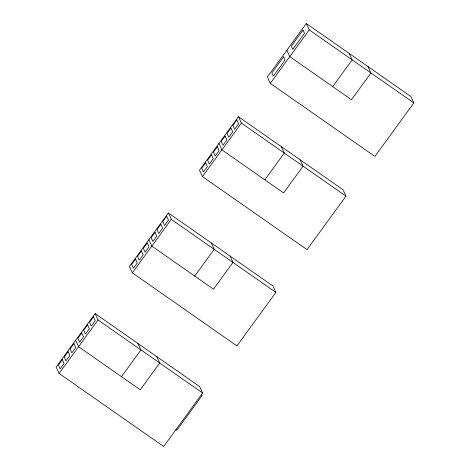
<?xml version="1.0" encoding="UTF-8"?>
<svg xmlns="http://www.w3.org/2000/svg" width="470" height="470" viewBox="0 0 470 470"><rect width="100%" height="100%" fill="white"/><g stroke="black" fill="none" stroke-linecap="round" stroke-linejoin="round"><path stroke-width="0.7" d="M95.11 313.572L56.153 367.07L59.091 373.456L163.672 446.5L202.629 393.002L199.691 386.616L95.11 313.572L98.048 319.958L202.629 393.002M168.366 212.963L129.409 266.461L132.346 272.853L236.927 345.897L275.884 292.399L272.947 286.007L168.366 212.963L171.303 219.355L275.884 292.399M238.454 116.713L199.497 170.211L202.441 176.597L307.022 249.641L345.973 196.143L343.035 189.757L238.454 116.713L241.392 123.099L345.973 196.143M306.328 23.5L267.371 76.998L270.309 83.384L374.89 156.428L413.847 102.93L410.909 96.544L306.328 23.5L309.266 29.886L413.847 102.93M59.091 373.456L98.048 319.958M132.346 272.853L171.303 219.355M202.441 176.597L241.392 123.099M270.309 83.384L309.266 29.886M121.472 376.676L140.953 349.927L138.01 343.535M194.733 276.066L214.208 249.317L211.271 242.931M264.822 179.816L284.297 153.067L281.36 146.675M332.695 86.603L352.171 59.855L349.234 53.468M201.172 394.741L202.135 395.499L176.814 430.273L175.851 429.515M368.004 66.576L370.942 72.968L351.466 99.716L289.79 56.635L286.853 50.249M300.13 159.788L303.068 166.174L283.592 192.923L221.916 149.848L218.979 143.462M230.042 256.044L232.979 262.43L213.503 289.179L151.828 246.104L148.89 239.712M156.786 356.648L159.724 363.034L140.242 389.783L78.566 346.707L75.629 340.321M62.287 359.679L58.392 365.031L60.154 368.862L64.049 363.516L62.287 359.679M68.132 351.66L64.237 357.006L66 360.843L69.895 355.49L68.132 351.66M73.978 343.635L70.083 348.981L71.845 352.817L75.74 347.465L73.978 343.635M81.768 332.93L77.873 338.282L79.636 342.113L83.531 336.767L81.768 332.93M87.608 324.911L83.713 330.257L85.475 334.094L89.371 328.741L87.608 324.911M93.454 316.886L89.558 322.232L91.321 326.068L95.216 320.716L93.454 316.886M135.548 259.076L131.653 264.428L133.415 268.258L137.31 262.906L135.548 259.076M141.394 251.05L137.493 256.403L139.261 260.233L143.156 254.887L141.394 251.05M147.233 243.025L143.338 248.377L145.101 252.208L148.996 246.862L147.233 243.025M155.024 232.327L151.129 237.679L152.891 241.51L156.786 236.157L155.024 232.327M160.869 224.302L156.974 229.654L158.737 233.484L162.632 228.138L160.869 224.302M166.709 216.276L162.814 221.629L164.576 225.459L168.477 220.113L166.709 216.276M205.637 162.82L201.742 168.172L203.504 172.002L207.399 166.656L205.637 162.82M211.482 154.795L207.587 160.147L209.35 163.977L213.245 158.631L211.482 154.795M217.322 146.775L213.427 152.121L215.189 155.958L219.085 150.606L217.322 146.775M225.112 136.071L221.217 141.423L222.98 145.254L226.881 139.907L225.112 136.071M230.958 128.046L227.063 133.398L228.825 137.228L232.721 131.882L230.958 128.046M236.804 120.026L232.909 125.373L234.671 129.209L238.566 123.857L236.804 120.026M283.545 56.876L271.854 72.926L273.329 76.122L285.014 60.072L283.545 56.876M303.021 30.127L291.335 46.177L292.804 49.374L304.49 33.323L303.021 30.127"/></g></svg>
